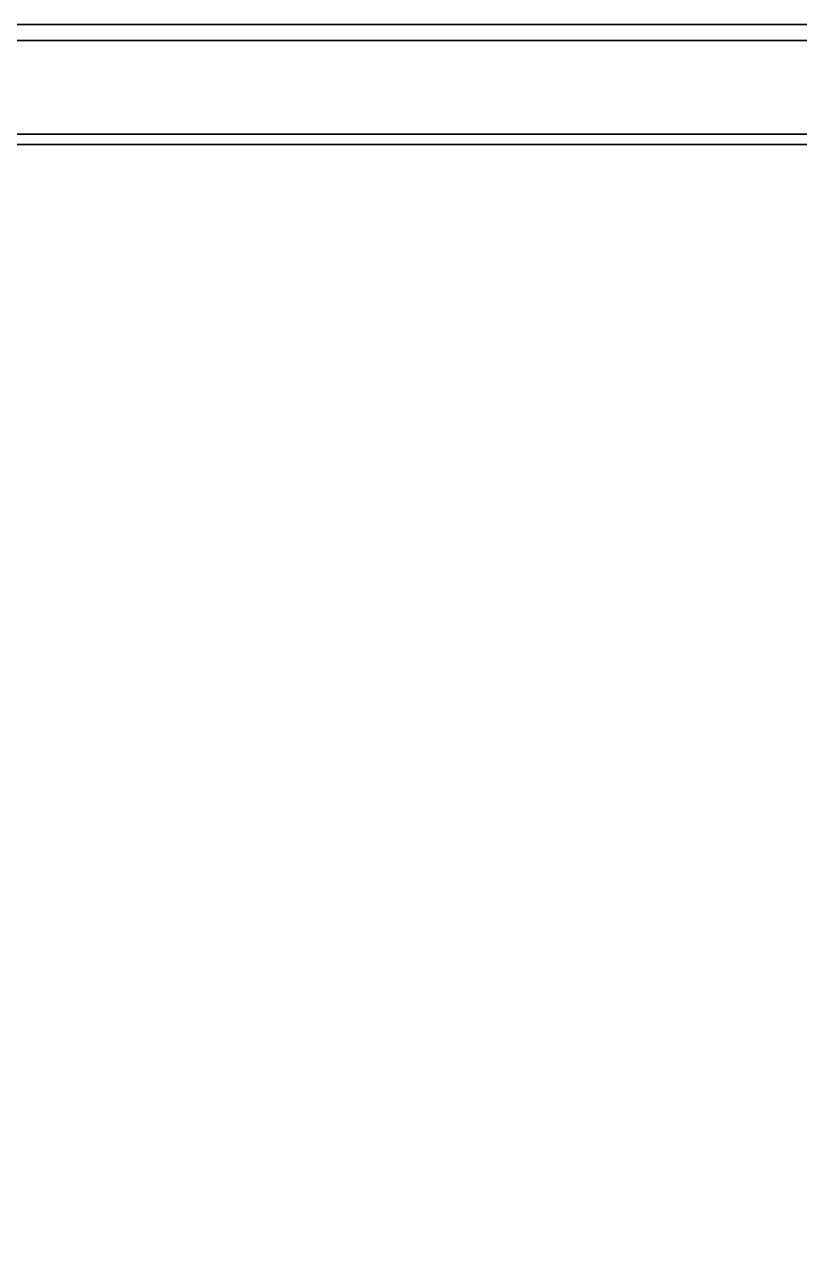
# Model space of a CAD drawing. Header units: metres. Extents: x 0 to 34.6, y -10.7 to 20.6.
# Drawn here: x 0.746 to 1.492, y 6.29 to 7.468 of the extents above; entities that cross this region are included whole.
import ezdxf

# ---------------------------------------------------------------- set-up
doc = ezdxf.new("R2010")
doc.units = ezdxf.units.M
doc.header["$MEASUREMENT"] = 0
doc.layers.get('0').update_dxf_attribs({"linetype": 'CONTINUOUS'})
doc.layers.add('PYDXF', color=90, linetype='CONTINUOUS')

msp = doc.modelspace()

# ---------------------------------------------------------------- linework, layer by layer
for points in [[(2.162, 7.4676, 2.5), (2.162, 7.4676, 2.5), (0.6208, 7.4676, 2.5)], [(2.162, 7.4523, 2.5), (2.162, 7.4676, 2.5), (0.6208, 7.4676, 2.5), (0.6208, 7.4523, 2.5)], [(2.162, 7.4676, 2.5), (2.162, 7.4523, 2.5), (0.6208, 7.4523, 2.5), (0.6208, 7.4676, 2.5)], [(1.91, 7.3622, 2.55), (0.24, 7.3622, 2.55), (0.24, 7.3622, 2.55), (1.91, 7.3622, 2.55)], [(0.25, 7.3522, 2.55), (1.9, 7.3522, 2.55), (1.91, 7.3622, 2.55), (0.24, 7.3622, 2.55)], [(1.9, 7.3522, 2.55), (0.25, 7.3522, 2.55), (0.24, 7.3622, 2.55), (1.91, 7.3622, 2.55)], [(1.9, 7.3522, 2.55), (0.25, 7.3522, 2.55), (0.25, 7.3522, 2.55), (1.9, 7.3522, 2.55)], [(1.9, 7.3522, 0.1), (1.9, 7.3522, 0.1), (0.25, 7.3522, 0.1)]]:
    msp.add_3dface(points)
at = {"layer": 'PYDXF', "linetype": 'Continuous', "elevation": 0.1}
msp.add_lwpolyline([(29.76, 2.41), (29.76, 0.29), (0.24, 0.29), (0.24, 7.3622), (1.91, 7.3622), (1.9, 2.4)], close=True, dxfattribs=at)

doc.saveas('drawing.dxf')
